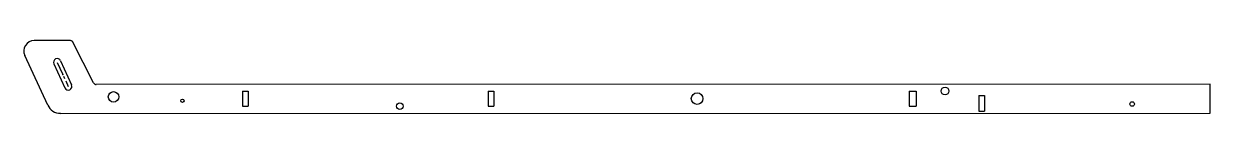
# Model space of a CAD drawing. Header units: millimetres. Extents: x 1 to 1187, y 1 to 74.
import ezdxf

# ---------------------------------------------------------------- set-up
doc = ezdxf.new("R2010")
doc.units = ezdxf.units.MM
doc.header["$PDSIZE"] = -1
doc.linetypes.add('CENTERX2', pattern=[20.32, 12.7, -2.54, 2.54, -2.54])

msp = doc.modelspace()

# ---------------------------------------------------------------- linework, layer by layer
at = {"color": 7, "linetype": 'Continuous'}
for p, q in [((47.1, 73.9), (11.1, 73.9)), ((47.5, 73.9), (47.1, 73.9)), ((47.9, 73.8), (47.5, 73.9)), ((48.3, 73.7), (47.9, 73.8)), ((48.7, 73.5), (48.3, 73.7)), ((49, 73.2), (48.7, 73.5)), ((49.3, 73), (49, 73.2)), ((49.6, 72.6), (49.3, 73)), ((49.8, 72.3), (49.6, 72.6)), ((70.5, 31.6), (49.8, 72.3)), ((24.6, 9.2), (1.6, 59)), ((30.6, 50.5), (41.7, 26.5)), ((37.5, 53.6), (48.5, 29.7)), ((70.5, 31.6), (70.8, 31.2)), ((70.8, 31.2), (71, 30.9)), ((71, 30.9), (71.3, 30.6)), ((71.3, 30.6), (71.6, 30.4)), ((71.6, 30.4), (72, 30.2)), ((72, 30.2), (72.4, 30)), ((72.4, 30), (72.8, 30)), ((72.8, 30), (73.2, 29.9)), ((1187.1, 30.2), (73.2, 29.9)), ((1187.1, 1.3), (1187.1, 30.2)), ((219.4, 23.2), (224.9, 23.2)), ((219.4, 23.2), (219.4, 8.2)), ((224.9, 23.2), (224.9, 8.2)), ((465.1, 23.3), (470.6, 23.3)), ((465.1, 23.3), (465.1, 8.3)), ((470.6, 23.3), (470.6, 8.3)), ((885.9, 23.4), (893.1, 23.4)), ((885.9, 23.4), (885.9, 8.4)), ((893.1, 23.4), (893.1, 8.4)), ((955.6, 18.9), (961.4, 18.9)), ((955.6, 18.9), (955.6, 3.4)), ((961.4, 18.9), (961.4, 3.4)), ((37.3, 1), (1187.1, 1.3)), ((219.4, 8.2), (224.9, 8.2)), ((465.1, 8.3), (470.6, 8.3)), ((885.9, 8.4), (893.1, 8.4)), ((955.6, 3.4), (961.4, 3.4))]:
    msp.add_line(p, q, dxfattribs=at)
at = {"color": 7, "linetype": 'CENTERX2'}
msp.add_line((34.1, 52.1), (45.1, 28.1), dxfattribs=at)
at = {"color": 7, "linetype": 'Continuous'}
for centre, radius in [((921.9, 23.4), 3.89), ((90.4, 17.6), 5.25), ((159.3, 13.7), 1.7), ((674, 15.8), 5.82), ((1109, 10.4), 2.3), ((376.7, 8.3), 3.37)]:
    msp.add_circle(centre, radius, dxfattribs=at)
for centre, radius, start, end in [((11.1, 63.4), 10.5, 90.0148, 204.7728), ((34.1, 52.1), 3.76, 24.8142, 204.8142), ((45.1, 28.1), 3.76, 204.8142, 24.8142), ((37.3, 15.1), 14, 204.7728, 270.0148)]:
    msp.add_arc(centre, radius, start, end, dxfattribs=at)
msp.add_point((39.6, 40.1), dxfattribs=at)

doc.saveas('drawing.dxf')
